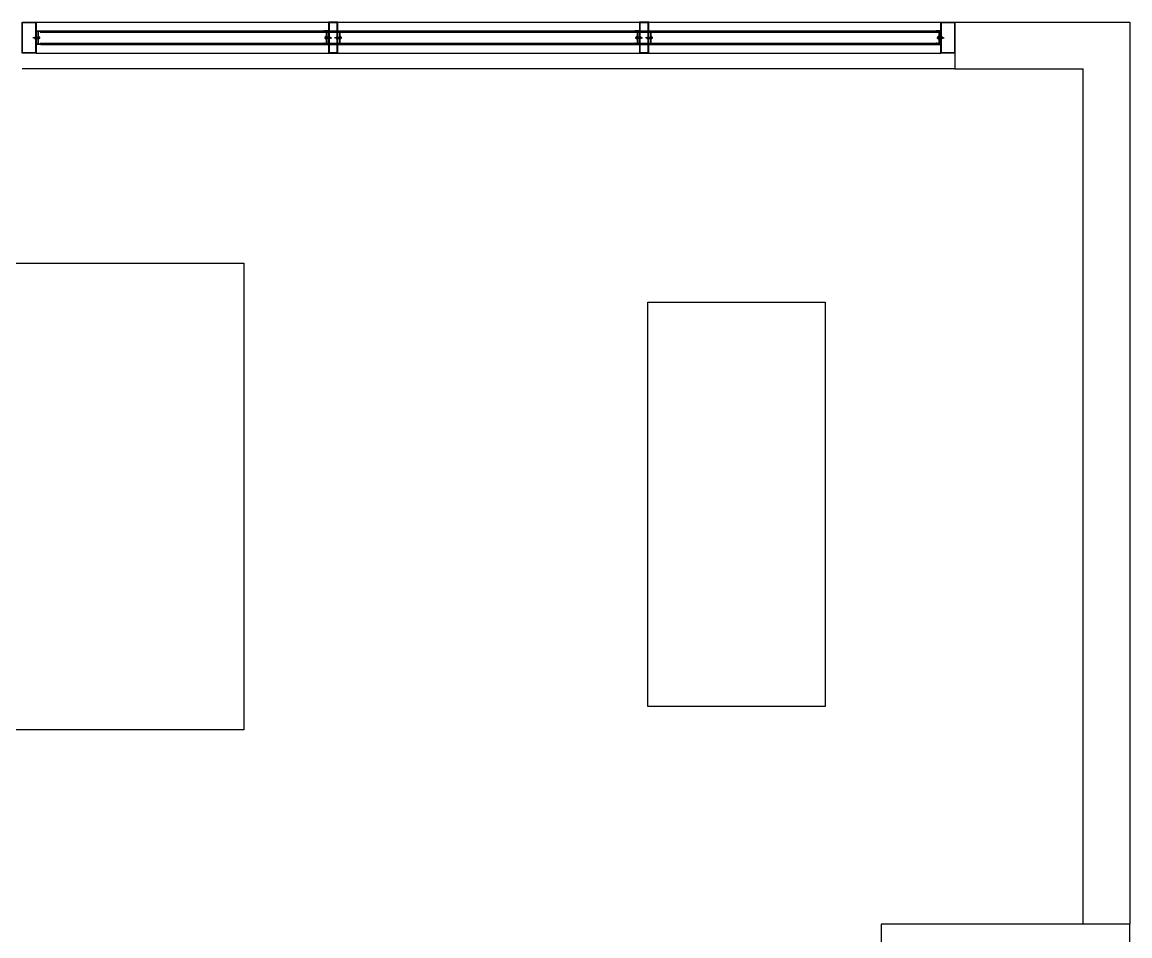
# Model space of a CAD drawing. Header units: millimetres. Extents: x -38475 to 94728, y -31127 to 90245.
# Drawn here: x 13713 to 17275, y -143 to 2795 of the extents above; entities that cross this region are included whole.
import ezdxf

# ---------------------------------------------------------------- set-up
doc = ezdxf.new("R2010")
doc.units = ezdxf.units.MM
doc.layers.add('e-plan', color=9, linetype='Continuous')

# ---------------------------------------------------------------- blocks, each defined once
blk = doc.blocks.new('Xref-지하2층')
at = {"layer": 'e-plan'}
for p, q in [((17239.1, 14698.4), (17280.9, 14698.4)), ((17282.5, 14700), (20192.5, 14700)), ((17295.6, 14649.9), (17271.9, 14649.9)), ((17295.6, 14649.9), (17271.9, 14649.9)), ((17276.6, 14651.3), (17276.4, 14651.1)), ((17276.6, 14651.3), (17276.4, 14651.1)), ((17276.4, 14650.3), (17276.4, 14651.1)), ((17276.4, 14650.3), (17276.4, 14651.1)), ((17276.4, 14648.7), (17276.4, 14649.5)), ((17276.4, 14648.7), (17276.4, 14649.5)), ((17276.6, 14648.5), (17276.4, 14648.7)), ((17276.6, 14648.5), (17276.4, 14648.7)), ((17277.1, 14651.8), (17276.9, 14651.6)), ((17277.1, 14651.8), (17276.9, 14651.6)), ((17277.1, 14648), (17276.9, 14648.2)), ((17277.1, 14648), (17276.9, 14648.2)), ((17277.1, 14651.8), (17278.4, 14651.8)), ((17277.1, 14650.6), (17277.1, 14651.8)), ((17277.1, 14651.8), (17278.4, 14651.8)), ((17277.1, 14650.6), (17277.1, 14651.8)), ((17277.1, 14651), (17278.4, 14651)), ((17277.1, 14651), (17278.4, 14651)), ((17277.1, 14648), (17277.1, 14649.2)), ((17277.1, 14648), (17277.1, 14649.2)), ((17277.1, 14648.8), (17278.4, 14648.8)), ((17277.1, 14648.8), (17278.4, 14648.8)), ((17277.1, 14648), (17278.4, 14648)), ((17277.1, 14648), (17278.4, 14648)), ((17279.9, 14651.8), (17282.5, 14651.8)), ((17279.9, 14651.8), (17282.5, 14651.8)), ((17279.9, 14651), (17282.5, 14651)), ((17279.9, 14651), (17282.5, 14651)), ((17279.9, 14648.8), (17282.5, 14648.8)), ((17279.9, 14648.8), (17282.5, 14648.8)), ((17279.9, 14648), (17282.5, 14648)), ((17279.9, 14648), (17282.5, 14648)), ((17282.5, 14670.2), (17282.5, 14672.2)), ((17282.5, 14672.2), (17297.5, 14672.2)), ((17282.5, 14670.2), (17282.5, 14672.2)), ((17282.5, 14672.2), (17297.5, 14672.2)), ((17284.1, 14670.2), (17282.5, 14670.2)), ((17284.1, 14670.2), (17282.5, 14670.2)), ((17284, 14651.8), (17286.7, 14651.8)), ((17284, 14651.8), (17286.7, 14651.8)), ((17284, 14651), (17286.7, 14651)), ((17284, 14651), (17286.7, 14651)), ((17284, 14648.8), (17286.7, 14648.8)), ((17284, 14648.8), (17286.7, 14648.8)), ((17284, 14648), (17286.7, 14648)), ((17284, 14648), (17286.7, 14648)), ((17284.1, 14670.6), (17287.9, 14670.6)), ((17284.1, 14670.2), (17284.1, 14670.6)), ((17284.1, 14670.6), (17287.9, 14670.6)), ((17284.1, 14670.2), (17284.1, 14670.6)), ((17287.9, 14670.6), (17287.9, 14629.4)), ((17287.9, 14670.6), (17287.9, 14629.4)), ((17288.2, 14651.8), (17289.5, 14651.8)), ((17288.2, 14651.8), (17289.5, 14651.8)), ((17288.2, 14651), (17289.5, 14651)), ((17288.2, 14651), (17289.5, 14651)), ((17288.2, 14648.8), (17289.5, 14648.8)), ((17288.2, 14648.8), (17289.5, 14648.8)), ((17288.2, 14648), (17289.5, 14648)), ((17288.2, 14648), (17289.5, 14648)), ((17289.5, 14670.6), (17295.9, 14670.6)), ((17289.5, 14670.6), (17289.5, 14629.4)), ((17289.5, 14670.6), (17295.9, 14670.6)), ((17289.5, 14670.6), (17289.5, 14629.4)), ((17289.5, 14653.7), (17289.5, 14646.1)), ((17290.7, 14653.7), (17289.5, 14653.7)), ((17289.5, 14653.7), (17289.5, 14646.1)), ((17290.7, 14653.7), (17289.5, 14653.7)), ((17289.5, 14646.1), (17290.7, 14646.1)), ((17289.5, 14646.1), (17290.7, 14646.1)), ((17290.7, 14653.7), (17291.5, 14653.5)), ((17290.7, 14653.7), (17291.5, 14653.5)), ((17291.5, 14646.3), (17290.7, 14646.1)), ((17291.5, 14646.3), (17290.7, 14646.1)), ((17290.8, 14650.1), (17291.7, 14650.5)), ((17290.8, 14650.1), (17291.7, 14650.5)), ((17290.8, 14650.1), (17290.8, 14649.7)), ((17290.8, 14650.1), (17290.8, 14649.7)), ((17290.8, 14649.7), (17291.7, 14649.4)), ((17290.8, 14649.7), (17291.7, 14649.4)), ((17291.5, 14653.5), (17292.2, 14653)), ((17291.5, 14653.5), (17292.2, 14653)), ((17292.2, 14646.8), (17291.5, 14646.3)), ((17292.2, 14646.8), (17291.5, 14646.3)), ((17291.7, 14650.5), (17292.3, 14651.2)), ((17291.7, 14650.5), (17292.3, 14651.2)), ((17291.7, 14649.4), (17292.4, 14648.5)), ((17291.7, 14649.4), (17292.4, 14648.5)), ((17292.2, 14653), (17292.7, 14652.3)), ((17292.2, 14653), (17292.7, 14652.3)), ((17292.7, 14647.5), (17292.2, 14646.8)), ((17292.7, 14647.5), (17292.2, 14646.8)), ((17292.3, 14651.2), (17292.7, 14652.3)), ((17292.3, 14651.2), (17292.7, 14652.3)), ((17292.4, 14648.5), (17292.7, 14647.5)), ((17292.4, 14648.5), (17292.7, 14647.5)), ((17292.7, 14652.3), (17292.9, 14650.8)), ((17292.7, 14652.3), (17292.9, 14650.8)), ((17292.9, 14649), (17292.7, 14647.5)), ((17292.9, 14649), (17292.7, 14647.5)), ((17292.9, 14650.8), (17292.9, 14649)), ((17292.9, 14650.8), (17292.9, 14649)), ((17295.9, 14670.6), (17295.9, 14668)), ((17295.9, 14670.6), (17295.9, 14668)), ((17295.9, 14668), (17297.5, 14668)), ((17295.9, 14668), (17297.5, 14668)), ((17297.5, 14672.2), (17297.5, 14668)), ((17297.5, 14672.2), (17297.5, 14668)), ((17297.5, 14672.2), (20192.5, 14672.2)), ((17297.5, 14668), (20192.5, 14668)), ((18222.5, 14672.2), (18207.5, 14672.2)), ((18207.5, 14672.2), (18207.5, 14668)), ((18222.5, 14672.2), (18207.5, 14672.2)), ((18207.5, 14672.2), (18207.5, 14668)), ((18209.1, 14668), (18207.5, 14668)), ((18209.1, 14668), (18207.5, 14668)), ((18209.1, 14670.6), (18209.1, 14668)), ((18215.5, 14670.6), (18209.1, 14670.6)), ((18209.1, 14670.6), (18209.1, 14668)), ((18215.5, 14670.6), (18209.1, 14670.6)), ((18209.4, 14649.9), (18233.1, 14649.9)), ((18209.4, 14649.9), (18233.1, 14649.9)), ((18212.3, 14652.3), (18212.1, 14650.8)), ((18212.3, 14652.3), (18212.1, 14650.8)), ((18212.1, 14650.8), (18212.1, 14649)), ((18212.1, 14650.8), (18212.1, 14649)), ((18212.1, 14649), (18212.3, 14647.5)), ((18212.1, 14649), (18212.3, 14647.5)), ((18212.8, 14653), (18212.3, 14652.3)), ((18212.8, 14653), (18212.3, 14652.3)), ((18212.7, 14651.2), (18212.3, 14652.3)), ((18212.7, 14651.2), (18212.3, 14652.3)), ((18212.6, 14648.5), (18212.3, 14647.5)), ((18212.6, 14648.5), (18212.3, 14647.5)), ((18212.3, 14647.5), (18212.8, 14646.8)), ((18212.3, 14647.5), (18212.8, 14646.8)), ((18213.3, 14649.4), (18212.6, 14648.5)), ((18213.3, 14649.4), (18212.6, 14648.5)), ((18213.3, 14650.5), (18212.7, 14651.2)), ((18213.3, 14650.5), (18212.7, 14651.2)), ((18213.5, 14653.5), (18212.8, 14653)), ((18213.5, 14653.5), (18212.8, 14653)), ((18212.8, 14646.8), (18213.5, 14646.3)), ((18212.8, 14646.8), (18213.5, 14646.3)), ((18214.2, 14650.1), (18213.3, 14650.5)), ((18214.2, 14650.1), (18213.3, 14650.5)), ((18214.2, 14649.7), (18213.3, 14649.4)), ((18214.2, 14649.7), (18213.3, 14649.4)), ((18214.3, 14653.7), (18213.5, 14653.5)), ((18214.3, 14653.7), (18213.5, 14653.5)), ((18213.5, 14646.3), (18214.3, 14646.1)), ((18213.5, 14646.3), (18214.3, 14646.1)), ((18214.2, 14650.1), (18214.2, 14649.7)), ((18214.2, 14650.1), (18214.2, 14649.7)), ((18214.3, 14653.7), (18215.5, 14653.7)), ((18214.3, 14653.7), (18215.5, 14653.7)), ((18215.5, 14646.1), (18214.3, 14646.1)), ((18215.5, 14646.1), (18214.3, 14646.1)), ((18215.5, 14670.6), (18215.5, 14629.4)), ((18215.5, 14670.6), (18215.5, 14629.4)), ((18215.5, 14653.7), (18215.5, 14646.1)), ((18215.5, 14653.7), (18215.5, 14646.1)), ((18216.8, 14651.8), (18215.5, 14651.8)), ((18216.8, 14651.8), (18215.5, 14651.8)), ((18216.8, 14651), (18215.5, 14651)), ((18216.8, 14651), (18215.5, 14651)), ((18216.8, 14648.8), (18215.5, 14648.8)), ((18216.8, 14648.8), (18215.5, 14648.8)), ((18216.8, 14648), (18215.5, 14648)), ((18216.8, 14648), (18215.5, 14648)), ((18220.9, 14670.6), (18217.1, 14670.6)), ((18217.1, 14670.6), (18217.1, 14629.4)), ((18220.9, 14670.6), (18217.1, 14670.6)), ((18217.1, 14670.6), (18217.1, 14629.4)), ((18220.9, 14651.8), (18218.3, 14651.8)), ((18220.9, 14651.8), (18218.3, 14651.8)), ((18220.9, 14651), (18218.3, 14651)), ((18220.9, 14651), (18218.3, 14651)), ((18220.9, 14648.8), (18218.3, 14648.8)), ((18220.9, 14648.8), (18218.3, 14648.8)), ((18220.9, 14648), (18218.3, 14648)), ((18220.9, 14648), (18218.3, 14648)), ((18220.9, 14670.2), (18220.9, 14670.6)), ((18220.9, 14670.2), (18220.9, 14670.6)), ((18220.9, 14670.2), (18222.5, 14670.2)), ((18220.9, 14670.2), (18222.5, 14670.2)), ((18222.5, 14670.2), (18222.5, 14672.2)), ((18222.5, 14670.2), (18222.5, 14672.2)), ((18225.1, 14651.8), (18222.5, 14651.8)), ((18225.1, 14651.8), (18222.5, 14651.8)), ((18225.1, 14651), (18222.5, 14651)), ((18225.1, 14651), (18222.5, 14651)), ((18225.1, 14648.8), (18222.5, 14648.8)), ((18225.1, 14648.8), (18222.5, 14648.8)), ((18225.1, 14648), (18222.5, 14648)), ((18225.1, 14648), (18222.5, 14648)), ((18227.9, 14651.8), (18226.6, 14651.8)), ((18227.9, 14651.8), (18226.6, 14651.8)), ((18227.9, 14651), (18226.6, 14651)), ((18227.9, 14651), (18226.6, 14651)), ((18227.9, 14648.8), (18226.6, 14648.8)), ((18227.9, 14648.8), (18226.6, 14648.8)), ((18227.9, 14648), (18226.6, 14648)), ((18227.9, 14648), (18226.6, 14648)), ((18227.9, 14650.6), (18227.9, 14651.8)), ((18227.9, 14651.8), (18228.1, 14651.6)), ((18227.9, 14650.6), (18227.9, 14651.8)), ((18227.9, 14651.8), (18228.1, 14651.6)), ((18227.9, 14648), (18227.9, 14649.2)), ((18227.9, 14648), (18227.9, 14649.2)), ((18227.9, 14648), (18228.1, 14648.2)), ((18227.9, 14648), (18228.1, 14648.2)), ((18228.4, 14651.3), (18228.6, 14651.1)), ((18228.4, 14651.3), (18228.6, 14651.1)), ((18228.4, 14648.5), (18228.6, 14648.7)), ((18228.4, 14648.5), (18228.6, 14648.7)), ((18228.6, 14650.3), (18228.6, 14651.1)), ((18228.6, 14650.3), (18228.6, 14651.1)), ((18228.6, 14648.7), (18228.6, 14649.5)), ((18228.6, 14648.7), (18228.6, 14649.5)), ((18265.6, 14649.9), (18241.9, 14649.9)), ((18265.6, 14649.9), (18241.9, 14649.9)), ((18246.6, 14651.3), (18246.4, 14651.1)), ((18246.6, 14651.3), (18246.4, 14651.1)), ((18246.4, 14650.3), (18246.4, 14651.1)), ((18246.4, 14650.3), (18246.4, 14651.1)), ((18246.4, 14648.7), (18246.4, 14649.5)), ((18246.4, 14648.7), (18246.4, 14649.5)), ((18246.6, 14648.5), (18246.4, 14648.7)), ((18246.6, 14648.5), (18246.4, 14648.7)), ((18247.1, 14651.8), (18246.9, 14651.6)), ((18247.1, 14651.8), (18246.9, 14651.6)), ((18247.1, 14648), (18246.9, 14648.2)), ((18247.1, 14648), (18246.9, 14648.2)), ((18247.1, 14651.8), (18248.4, 14651.8)), ((18247.1, 14650.6), (18247.1, 14651.8)), ((18247.1, 14651.8), (18248.4, 14651.8)), ((18247.1, 14650.6), (18247.1, 14651.8)), ((18247.1, 14651), (18248.4, 14651)), ((18247.1, 14651), (18248.4, 14651)), ((18247.1, 14648), (18247.1, 14649.2)), ((18247.1, 14648), (18247.1, 14649.2)), ((18247.1, 14648.8), (18248.4, 14648.8)), ((18247.1, 14648.8), (18248.4, 14648.8)), ((18247.1, 14648), (18248.4, 14648)), ((18247.1, 14648), (18248.4, 14648)), ((18249.9, 14651.8), (18252.5, 14651.8)), ((18249.9, 14651.8), (18252.5, 14651.8)), ((18249.9, 14651), (18252.5, 14651)), ((18249.9, 14651), (18252.5, 14651)), ((18249.9, 14648.8), (18252.5, 14648.8)), ((18249.9, 14648.8), (18252.5, 14648.8)), ((18249.9, 14648), (18252.5, 14648)), ((18249.9, 14648), (18252.5, 14648)), ((18252.5, 14670.2), (18252.5, 14672.2)), ((18252.5, 14672.2), (18267.5, 14672.2)), ((18252.5, 14670.2), (18252.5, 14672.2)), ((18252.5, 14672.2), (18267.5, 14672.2)), ((18254.1, 14670.2), (18252.5, 14670.2)), ((18254.1, 14670.2), (18252.5, 14670.2)), ((18254.1, 14670.6), (18257.9, 14670.6)), ((18254.1, 14670.2), (18254.1, 14670.6)), ((18254.1, 14670.6), (18257.9, 14670.6)), ((18254.1, 14670.2), (18254.1, 14670.6)), ((18254.1, 14651.8), (18256.7, 14651.8)), ((18254.1, 14651.8), (18256.7, 14651.8)), ((18254.1, 14651), (18256.7, 14651)), ((18254.1, 14651), (18256.7, 14651)), ((18254.1, 14648.8), (18256.7, 14648.8)), ((18254.1, 14648.8), (18256.7, 14648.8)), ((18254.1, 14648), (18256.7, 14648)), ((18254.1, 14648), (18256.7, 14648)), ((18257.9, 14670.6), (18257.9, 14629.4)), ((18257.9, 14670.6), (18257.9, 14629.4)), ((18258.2, 14651.8), (18259.5, 14651.8)), ((18258.2, 14651.8), (18259.5, 14651.8)), ((18258.2, 14651), (18259.5, 14651)), ((18258.2, 14651), (18259.5, 14651)), ((18258.2, 14648.8), (18259.5, 14648.8)), ((18258.2, 14648.8), (18259.5, 14648.8)), ((18258.2, 14648), (18259.5, 14648)), ((18258.2, 14648), (18259.5, 14648)), ((18259.5, 14670.6), (18265.9, 14670.6)), ((18259.5, 14670.6), (18259.5, 14629.4)), ((18259.5, 14670.6), (18265.9, 14670.6)), ((18259.5, 14670.6), (18259.5, 14629.4)), ((18259.5, 14653.7), (18259.5, 14646.1)), ((18260.7, 14653.7), (18259.5, 14653.7)), ((18259.5, 14653.7), (18259.5, 14646.1)), ((18260.7, 14653.7), (18259.5, 14653.7)), ((18259.5, 14646.1), (18260.7, 14646.1)), ((18259.5, 14646.1), (18260.7, 14646.1)), ((18260.7, 14653.7), (18261.5, 14653.5)), ((18260.7, 14653.7), (18261.5, 14653.5)), ((18261.5, 14646.3), (18260.7, 14646.1)), ((18261.5, 14646.3), (18260.7, 14646.1)), ((18260.8, 14650.1), (18261.7, 14650.5)), ((18260.8, 14650.1), (18261.7, 14650.5)), ((18260.8, 14650.1), (18260.8, 14649.7)), ((18260.8, 14650.1), (18260.8, 14649.7)), ((18260.8, 14649.7), (18261.7, 14649.4)), ((18260.8, 14649.7), (18261.7, 14649.4)), ((18261.5, 14653.5), (18262.2, 14653)), ((18261.5, 14653.5), (18262.2, 14653)), ((18262.2, 14646.8), (18261.5, 14646.3)), ((18262.2, 14646.8), (18261.5, 14646.3)), ((18261.7, 14650.5), (18262.3, 14651.2)), ((18261.7, 14650.5), (18262.3, 14651.2)), ((18261.7, 14649.4), (18262.4, 14648.5)), ((18261.7, 14649.4), (18262.4, 14648.5)), ((18262.2, 14653), (18262.7, 14652.3)), ((18262.2, 14653), (18262.7, 14652.3)), ((18262.7, 14647.5), (18262.2, 14646.8)), ((18262.7, 14647.5), (18262.2, 14646.8)), ((18262.3, 14651.2), (18262.7, 14652.3)), ((18262.3, 14651.2), (18262.7, 14652.3)), ((18262.4, 14648.5), (18262.7, 14647.5)), ((18262.4, 14648.5), (18262.7, 14647.5)), ((18262.7, 14652.3), (18262.9, 14650.8)), ((18262.7, 14652.3), (18262.9, 14650.8)), ((18262.9, 14649), (18262.7, 14647.5)), ((18262.9, 14649), (18262.7, 14647.5)), ((18262.9, 14650.8), (18262.9, 14649)), ((18262.9, 14650.8), (18262.9, 14649)), ((18265.9, 14670.6), (18265.9, 14668)), ((18265.9, 14670.6), (18265.9, 14668)), ((18265.9, 14668), (18267.5, 14668)), ((18265.9, 14668), (18267.5, 14668)), ((18267.5, 14672.2), (18267.5, 14668)), ((18267.5, 14672.2), (18267.5, 14668)), ((19222.5, 14672.2), (19207.5, 14672.2)), ((19207.5, 14672.2), (19207.5, 14668)), ((19222.5, 14672.2), (19207.5, 14672.2)), ((19207.5, 14672.2), (19207.5, 14668)), ((19209.1, 14668), (19207.5, 14668)), ((19209.1, 14668), (19207.5, 14668)), ((19209.1, 14670.6), (19209.1, 14668)), ((19215.5, 14670.6), (19209.1, 14670.6)), ((19209.1, 14670.6), (19209.1, 14668)), ((19215.5, 14670.6), (19209.1, 14670.6)), ((19209.4, 14649.9), (19233.1, 14649.9)), ((19209.4, 14649.9), (19233.1, 14649.9)), ((19212.3, 14652.3), (19212.1, 14650.8)), ((19212.3, 14652.3), (19212.1, 14650.8)), ((19212.1, 14650.8), (19212.1, 14649)), ((19212.1, 14650.8), (19212.1, 14649)), ((19212.1, 14649), (19212.3, 14647.5)), ((19212.1, 14649), (19212.3, 14647.5)), ((19212.8, 14653), (19212.3, 14652.3)), ((19212.8, 14653), (19212.3, 14652.3)), ((19212.7, 14651.2), (19212.3, 14652.3)), ((19212.7, 14651.2), (19212.3, 14652.3)), ((19212.6, 14648.5), (19212.3, 14647.5)), ((19212.6, 14648.5), (19212.3, 14647.5)), ((19212.3, 14647.5), (19212.8, 14646.8)), ((19212.3, 14647.5), (19212.8, 14646.8)), ((19213.3, 14649.4), (19212.6, 14648.5)), ((19213.3, 14649.4), (19212.6, 14648.5)), ((19213.3, 14650.5), (19212.7, 14651.2)), ((19213.3, 14650.5), (19212.7, 14651.2)), ((19213.5, 14653.5), (19212.8, 14653)), ((19213.5, 14653.5), (19212.8, 14653)), ((19212.8, 14646.8), (19213.5, 14646.3)), ((19212.8, 14646.8), (19213.5, 14646.3)), ((19214.2, 14650.1), (19213.3, 14650.5)), ((19214.2, 14650.1), (19213.3, 14650.5)), ((19214.2, 14649.7), (19213.3, 14649.4)), ((19214.2, 14649.7), (19213.3, 14649.4)), ((19214.3, 14653.7), (19213.5, 14653.5)), ((19214.3, 14653.7), (19213.5, 14653.5)), ((19213.5, 14646.3), (19214.3, 14646.1)), ((19213.5, 14646.3), (19214.3, 14646.1)), ((19214.2, 14650.1), (19214.2, 14649.7)), ((19214.2, 14650.1), (19214.2, 14649.7)), ((19214.3, 14653.7), (19215.5, 14653.7)), ((19214.3, 14653.7), (19215.5, 14653.7)), ((19215.5, 14646.1), (19214.3, 14646.1)), ((19215.5, 14646.1), (19214.3, 14646.1)), ((19215.5, 14670.6), (19215.5, 14629.4)), ((19215.5, 14670.6), (19215.5, 14629.4)), ((19215.5, 14653.7), (19215.5, 14646.1)), ((19215.5, 14653.7), (19215.5, 14646.1)), ((19216.8, 14651.8), (19215.5, 14651.8)), ((19216.8, 14651.8), (19215.5, 14651.8)), ((19216.8, 14651), (19215.5, 14651)), ((19216.8, 14651), (19215.5, 14651)), ((19216.8, 14648.8), (19215.5, 14648.8)), ((19216.8, 14648.8), (19215.5, 14648.8)), ((19216.8, 14648), (19215.5, 14648)), ((19216.8, 14648), (19215.5, 14648)), ((19220.9, 14670.6), (19217.1, 14670.6)), ((19217.1, 14670.6), (19217.1, 14629.4)), ((19220.9, 14670.6), (19217.1, 14670.6)), ((19217.1, 14670.6), (19217.1, 14629.4)), ((19220.9, 14651.8), (19218.3, 14651.8)), ((19220.9, 14651.8), (19218.3, 14651.8)), ((19220.9, 14651), (19218.3, 14651)), ((19220.9, 14651), (19218.3, 14651)), ((19220.9, 14648.8), (19218.3, 14648.8)), ((19220.9, 14648.8), (19218.3, 14648.8)), ((19220.9, 14648), (19218.3, 14648)), ((19220.9, 14648), (19218.3, 14648)), ((19220.9, 14670.2), (19220.9, 14670.6)), ((19220.9, 14670.2), (19220.9, 14670.6)), ((19220.9, 14670.2), (19222.5, 14670.2)), ((19220.9, 14670.2), (19222.5, 14670.2)), ((19222.5, 14670.2), (19222.5, 14672.2)), ((19222.5, 14670.2), (19222.5, 14672.2)), ((19225.1, 14651.8), (19222.5, 14651.8)), ((19225.1, 14651.8), (19222.5, 14651.8)), ((19225.1, 14651), (19222.5, 14651)), ((19225.1, 14651), (19222.5, 14651)), ((19225.1, 14648.8), (19222.5, 14648.8)), ((19225.1, 14648.8), (19222.5, 14648.8)), ((19225.1, 14648), (19222.5, 14648)), ((19225.1, 14648), (19222.5, 14648)), ((19227.9, 14651.8), (19226.6, 14651.8)), ((19227.9, 14651.8), (19226.6, 14651.8)), ((19227.9, 14651), (19226.6, 14651)), ((19227.9, 14651), (19226.6, 14651)), ((19227.9, 14648.8), (19226.6, 14648.8)), ((19227.9, 14648.8), (19226.6, 14648.8)), ((19227.9, 14648), (19226.6, 14648)), ((19227.9, 14648), (19226.6, 14648)), ((19227.9, 14650.6), (19227.9, 14651.8)), ((19227.9, 14651.8), (19228.1, 14651.6)), ((19227.9, 14650.6), (19227.9, 14651.8)), ((19227.9, 14651.8), (19228.1, 14651.6)), ((19227.9, 14648), (19227.9, 14649.2)), ((19227.9, 14648), (19227.9, 14649.2)), ((19227.9, 14648), (19228.1, 14648.2)), ((19227.9, 14648), (19228.1, 14648.2)), ((19228.4, 14651.3), (19228.6, 14651.1)), ((19228.4, 14651.3), (19228.6, 14651.1)), ((19228.4, 14648.5), (19228.6, 14648.7)), ((19228.4, 14648.5), (19228.6, 14648.7)), ((19228.6, 14650.3), (19228.6, 14651.1)), ((19228.6, 14650.3), (19228.6, 14651.1)), ((19228.6, 14648.7), (19228.6, 14649.5)), ((19228.6, 14648.7), (19228.6, 14649.5)), ((19265.6, 14649.9), (19241.9, 14649.9)), ((19265.6, 14649.9), (19241.9, 14649.9)), ((19246.6, 14651.3), (19246.4, 14651.1)), ((19246.6, 14651.3), (19246.4, 14651.1)), ((19246.4, 14650.3), (19246.4, 14651.1)), ((19246.4, 14650.3), (19246.4, 14651.1)), ((19246.4, 14648.7), (19246.4, 14649.5)), ((19246.4, 14648.7), (19246.4, 14649.5)), ((19246.6, 14648.5), (19246.4, 14648.7)), ((19246.6, 14648.5), (19246.4, 14648.7)), ((19247.1, 14651.8), (19246.9, 14651.6)), ((19247.1, 14651.8), (19246.9, 14651.6)), ((19247.1, 14648), (19246.9, 14648.2)), ((19247.1, 14648), (19246.9, 14648.2)), ((19247.1, 14651.8), (19248.4, 14651.8)), ((19247.1, 14650.6), (19247.1, 14651.8)), ((19247.1, 14651.8), (19248.4, 14651.8)), ((19247.1, 14650.6), (19247.1, 14651.8)), ((19247.1, 14651), (19248.4, 14651)), ((19247.1, 14651), (19248.4, 14651)), ((19247.1, 14648), (19247.1, 14649.2)), ((19247.1, 14648), (19247.1, 14649.2)), ((19247.1, 14648.8), (19248.4, 14648.8)), ((19247.1, 14648.8), (19248.4, 14648.8)), ((19247.1, 14648), (19248.4, 14648)), ((19247.1, 14648), (19248.4, 14648)), ((19249.9, 14651.8), (19252.5, 14651.8)), ((19249.9, 14651.8), (19252.5, 14651.8)), ((19249.9, 14651), (19252.5, 14651)), ((19249.9, 14651), (19252.5, 14651)), ((19249.9, 14648.8), (19252.5, 14648.8)), ((19249.9, 14648.8), (19252.5, 14648.8)), ((19249.9, 14648), (19252.5, 14648)), ((19249.9, 14648), (19252.5, 14648)), ((19252.5, 14670.2), (19252.5, 14672.2)), ((19252.5, 14672.2), (19267.5, 14672.2)), ((19252.5, 14670.2), (19252.5, 14672.2)), ((19252.5, 14672.2), (19267.5, 14672.2)), ((19254.1, 14670.2), (19252.5, 14670.2)), ((19254.1, 14670.2), (19252.5, 14670.2)), ((19254.1, 14670.6), (19257.9, 14670.6)), ((19254.1, 14670.2), (19254.1, 14670.6)), ((19254.1, 14670.6), (19257.9, 14670.6)), ((19254.1, 14670.2), (19254.1, 14670.6)), ((19254.1, 14651.8), (19256.7, 14651.8)), ((19254.1, 14651.8), (19256.7, 14651.8)), ((19254.1, 14651), (19256.7, 14651)), ((19254.1, 14651), (19256.7, 14651)), ((19254.1, 14648.8), (19256.7, 14648.8)), ((19254.1, 14648.8), (19256.7, 14648.8)), ((19254.1, 14648), (19256.7, 14648)), ((19254.1, 14648), (19256.7, 14648)), ((19257.9, 14670.6), (19257.9, 14629.4)), ((19257.9, 14670.6), (19257.9, 14629.4)), ((19258.2, 14651.8), (19259.5, 14651.8)), ((19258.2, 14651.8), (19259.5, 14651.8)), ((19258.2, 14651), (19259.5, 14651)), ((19258.2, 14651), (19259.5, 14651)), ((19258.2, 14648.8), (19259.5, 14648.8)), ((19258.2, 14648.8), (19259.5, 14648.8)), ((19258.2, 14648), (19259.5, 14648)), ((19258.2, 14648), (19259.5, 14648)), ((19259.5, 14670.6), (19265.9, 14670.6)), ((19259.5, 14670.6), (19259.5, 14629.4)), ((19259.5, 14670.6), (19265.9, 14670.6)), ((19259.5, 14670.6), (19259.5, 14629.4)), ((19259.5, 14653.7), (19259.5, 14646.1)), ((19260.7, 14653.7), (19259.5, 14653.7)), ((19259.5, 14653.7), (19259.5, 14646.1)), ((19260.7, 14653.7), (19259.5, 14653.7)), ((19259.5, 14646.1), (19260.7, 14646.1)), ((19259.5, 14646.1), (19260.7, 14646.1)), ((19260.7, 14653.7), (19261.5, 14653.5)), ((19260.7, 14653.7), (19261.5, 14653.5)), ((19261.5, 14646.3), (19260.7, 14646.1)), ((19261.5, 14646.3), (19260.7, 14646.1)), ((19260.8, 14650.1), (19261.7, 14650.5)), ((19260.8, 14650.1), (19261.7, 14650.5)), ((19260.8, 14650.1), (19260.8, 14649.7)), ((19260.8, 14650.1), (19260.8, 14649.7)), ((19260.8, 14649.7), (19261.7, 14649.4)), ((19260.8, 14649.7), (19261.7, 14649.4)), ((19261.5, 14653.5), (19262.2, 14653)), ((19261.5, 14653.5), (19262.2, 14653)), ((19262.2, 14646.8), (19261.5, 14646.3)), ((19262.2, 14646.8), (19261.5, 14646.3)), ((19261.7, 14650.5), (19262.3, 14651.2)), ((19261.7, 14650.5), (19262.3, 14651.2)), ((19261.7, 14649.4), (19262.4, 14648.5)), ((19261.7, 14649.4), (19262.4, 14648.5)), ((19262.2, 14653), (19262.7, 14652.3)), ((19262.2, 14653), (19262.7, 14652.3)), ((19262.7, 14647.5), (19262.2, 14646.8)), ((19262.7, 14647.5), (19262.2, 14646.8)), ((19262.3, 14651.2), (19262.7, 14652.3)), ((19262.3, 14651.2), (19262.7, 14652.3)), ((19262.4, 14648.5), (19262.7, 14647.5)), ((19262.4, 14648.5), (19262.7, 14647.5)), ((19262.7, 14652.3), (19262.9, 14650.8)), ((19262.7, 14652.3), (19262.9, 14650.8)), ((19262.9, 14649), (19262.7, 14647.5)), ((19262.9, 14649), (19262.7, 14647.5)), ((19262.9, 14650.8), (19262.9, 14649)), ((19262.9, 14650.8), (19262.9, 14649)), ((19265.9, 14670.6), (19265.9, 14668)), ((19265.9, 14670.6), (19265.9, 14668)), ((19265.9, 14668), (19267.5, 14668)), ((19265.9, 14668), (19267.5, 14668)), ((19267.5, 14672.2), (19267.5, 14668)), ((19267.5, 14672.2), (19267.5, 14668)), ((20192.5, 14672.2), (20177.5, 14672.2)), ((20177.5, 14672.2), (20177.5, 14668)), ((20192.5, 14672.2), (20177.5, 14672.2)), ((20177.5, 14672.2), (20177.5, 14668)), ((20179.1, 14668), (20177.5, 14668)), ((20179.1, 14668), (20177.5, 14668)), ((20185.5, 14670.6), (20179.1, 14670.6)), ((20179.1, 14670.6), (20179.1, 14668)), ((20185.5, 14670.6), (20179.1, 14670.6)), ((20179.1, 14670.6), (20179.1, 14668)), ((20179.4, 14649.9), (20203.1, 14649.9)), ((20179.4, 14649.9), (20203.1, 14649.9)), ((20182.3, 14652.3), (20182.1, 14650.8)), ((20182.3, 14652.3), (20182.1, 14650.8)), ((20182.1, 14650.8), (20182.1, 14649)), ((20182.1, 14650.8), (20182.1, 14649)), ((20182.1, 14649), (20182.3, 14647.5)), ((20182.1, 14649), (20182.3, 14647.5)), ((20182.8, 14653), (20182.3, 14652.3)), ((20182.8, 14653), (20182.3, 14652.3)), ((20182.7, 14651.2), (20182.3, 14652.3)), ((20182.7, 14651.2), (20182.3, 14652.3)), ((20182.6, 14648.5), (20182.3, 14647.5)), ((20182.6, 14648.5), (20182.3, 14647.5)), ((20182.3, 14647.5), (20182.8, 14646.8)), ((20182.3, 14647.5), (20182.8, 14646.8)), ((20183.3, 14649.4), (20182.6, 14648.5)), ((20183.3, 14649.4), (20182.6, 14648.5)), ((20183.3, 14650.5), (20182.7, 14651.2)), ((20183.3, 14650.5), (20182.7, 14651.2)), ((20183.5, 14653.5), (20182.8, 14653)), ((20183.5, 14653.5), (20182.8, 14653)), ((20182.8, 14646.8), (20183.5, 14646.3)), ((20182.8, 14646.8), (20183.5, 14646.3)), ((20184.2, 14650.1), (20183.3, 14650.5)), ((20184.2, 14650.1), (20183.3, 14650.5)), ((20184.2, 14649.7), (20183.3, 14649.4)), ((20184.2, 14649.7), (20183.3, 14649.4)), ((20184.3, 14653.7), (20183.5, 14653.5)), ((20184.3, 14653.7), (20183.5, 14653.5)), ((20183.5, 14646.3), (20184.3, 14646.1)), ((20183.5, 14646.3), (20184.3, 14646.1)), ((20184.2, 14650.1), (20184.2, 14649.7)), ((20184.2, 14650.1), (20184.2, 14649.7)), ((20184.3, 14653.7), (20185.5, 14653.7)), ((20184.3, 14653.7), (20185.5, 14653.7)), ((20185.5, 14646.1), (20184.3, 14646.1)), ((20185.5, 14646.1), (20184.3, 14646.1)), ((20185.5, 14670.6), (20185.5, 14629.4)), ((20185.5, 14670.6), (20185.5, 14629.4)), ((20185.5, 14653.7), (20185.5, 14646.1)), ((20185.5, 14653.7), (20185.5, 14646.1)), ((20186.8, 14651.8), (20185.5, 14651.8)), ((20186.8, 14651.8), (20185.5, 14651.8)), ((20186.8, 14651), (20185.5, 14651)), ((20186.8, 14651), (20185.5, 14651)), ((20186.8, 14648.8), (20185.5, 14648.8)), ((20186.8, 14648.8), (20185.5, 14648.8)), ((20186.8, 14648), (20185.5, 14648)), ((20186.8, 14648), (20185.5, 14648)), ((20190.9, 14670.6), (20187.1, 14670.6)), ((20187.1, 14670.6), (20187.1, 14629.4)), ((20190.9, 14670.6), (20187.1, 14670.6)), ((20187.1, 14670.6), (20187.1, 14629.4)), ((20190.9, 14651.8), (20188.3, 14651.8)), ((20190.9, 14651.8), (20188.3, 14651.8)), ((20190.9, 14651), (20188.3, 14651)), ((20190.9, 14651), (20188.3, 14651)), ((20190.9, 14648.8), (20188.3, 14648.8)), ((20190.9, 14648.8), (20188.3, 14648.8)), ((20190.9, 14648), (20188.3, 14648)), ((20190.9, 14648), (20188.3, 14648)), ((20190.9, 14670.2), (20190.9, 14670.6)), ((20190.9, 14670.2), (20190.9, 14670.6)), ((20190.9, 14670.2), (20192.5, 14670.2)), ((20190.9, 14670.2), (20192.5, 14670.2)), ((20192.5, 14670.2), (20192.5, 14672.2)), ((20192.5, 14670.2), (20192.5, 14672.2)), ((20195.1, 14651.8), (20192.5, 14651.8)), ((20195.1, 14651.8), (20192.5, 14651.8)), ((20195.1, 14651), (20192.5, 14651)), ((20195.1, 14651), (20192.5, 14651)), ((20195.1, 14648.8), (20192.5, 14648.8)), ((20195.1, 14648.8), (20192.5, 14648.8)), ((20195.1, 14648), (20192.5, 14648)), ((20195.1, 14648), (20192.5, 14648)), ((20197.9, 14651.8), (20196.6, 14651.8)), ((20197.9, 14651.8), (20196.6, 14651.8)), ((20197.9, 14651), (20196.6, 14651)), ((20197.9, 14651), (20196.6, 14651)), ((20197.9, 14648.8), (20196.6, 14648.8)), ((20197.9, 14648.8), (20196.6, 14648.8)), ((20197.9, 14648), (20196.6, 14648)), ((20197.9, 14648), (20196.6, 14648)), ((20197.9, 14650.6), (20197.9, 14651.8)), ((20197.9, 14651.8), (20198.1, 14651.6)), ((20197.9, 14650.6), (20197.9, 14651.8)), ((20197.9, 14651.8), (20198.1, 14651.6)), ((20197.9, 14648), (20197.9, 14649.2)), ((20197.9, 14648), (20197.9, 14649.2)), ((20197.9, 14648), (20198.1, 14648.2)), ((20197.9, 14648), (20198.1, 14648.2)), ((20198.4, 14651.3), (20198.6, 14651.1)), ((20198.4, 14651.3), (20198.6, 14651.1)), ((20198.4, 14648.5), (20198.6, 14648.7)), ((20198.4, 14648.5), (20198.6, 14648.7)), ((20198.6, 14650.3), (20198.6, 14651.1)), ((20198.6, 14650.3), (20198.6, 14651.1)), ((20198.6, 14648.7), (20198.6, 14649.5)), ((20198.6, 14648.7), (20198.6, 14649.5)), ((17282.5, 14627.8), (17282.5, 14629.8)), ((17284.1, 14629.8), (17282.5, 14629.8)), ((17282.5, 14627.8), (17282.5, 14629.8)), ((17284.1, 14629.8), (17282.5, 14629.8)), ((17297.5, 14627.8), (17282.5, 14627.8)), ((17297.5, 14627.8), (17282.5, 14627.8)), ((17284.1, 14629.4), (17284.1, 14629.8)), ((17284.1, 14629.4), (17284.1, 14629.8)), ((17287.9, 14629.4), (17284.1, 14629.4)), ((17287.9, 14629.4), (17284.1, 14629.4)), ((17295.9, 14629.4), (17289.5, 14629.4)), ((17295.9, 14629.4), (17289.5, 14629.4)), ((17295.9, 14632), (17295.9, 14629.4)), ((17295.9, 14632), (17297.5, 14632)), ((17295.9, 14632), (17295.9, 14629.4)), ((17295.9, 14632), (17297.5, 14632)), ((17297.5, 14632), (17297.5, 14627.8)), ((17297.5, 14632), (17297.5, 14627.8)), ((17297.5, 14632), (20192.5, 14632)), ((17297.5, 14627.8), (20192.5, 14627.8)), ((18207.5, 14632), (18207.5, 14627.8)), ((18209.1, 14632), (18207.5, 14632)), ((18207.5, 14632), (18207.5, 14627.8)), ((18209.1, 14632), (18207.5, 14632)), ((18207.5, 14627.8), (18222.5, 14627.8)), ((18207.5, 14627.8), (18222.5, 14627.8)), ((18209.1, 14632), (18209.1, 14629.4)), ((18209.1, 14632), (18209.1, 14629.4)), ((18209.1, 14629.4), (18215.5, 14629.4)), ((18209.1, 14629.4), (18215.5, 14629.4)), ((18217.1, 14629.4), (18220.9, 14629.4)), ((18217.1, 14629.4), (18220.9, 14629.4)), ((18220.9, 14629.4), (18220.9, 14629.8)), ((18220.9, 14629.8), (18222.5, 14629.8)), ((18220.9, 14629.4), (18220.9, 14629.8)), ((18220.9, 14629.8), (18222.5, 14629.8)), ((18222.5, 14627.8), (18222.5, 14629.8)), ((18222.5, 14627.8), (18222.5, 14629.8)), ((18252.5, 14627.8), (18252.5, 14629.8)), ((18254.1, 14629.8), (18252.5, 14629.8)), ((18252.5, 14627.8), (18252.5, 14629.8)), ((18254.1, 14629.8), (18252.5, 14629.8)), ((18267.5, 14627.8), (18252.5, 14627.8)), ((18267.5, 14627.8), (18252.5, 14627.8)), ((18254.1, 14629.4), (18254.1, 14629.8)), ((18254.1, 14629.4), (18254.1, 14629.8)), ((18257.9, 14629.4), (18254.1, 14629.4)), ((18257.9, 14629.4), (18254.1, 14629.4)), ((18265.9, 14629.4), (18259.5, 14629.4)), ((18265.9, 14629.4), (18259.5, 14629.4)), ((18265.9, 14632), (18265.9, 14629.4)), ((18265.9, 14632), (18267.5, 14632)), ((18265.9, 14632), (18265.9, 14629.4)), ((18265.9, 14632), (18267.5, 14632)), ((18267.5, 14632), (18267.5, 14627.8)), ((18267.5, 14632), (18267.5, 14627.8)), ((19207.5, 14632), (19207.5, 14627.8)), ((19209.1, 14632), (19207.5, 14632)), ((19207.5, 14632), (19207.5, 14627.8)), ((19209.1, 14632), (19207.5, 14632)), ((19207.5, 14627.8), (19222.5, 14627.8)), ((19207.5, 14627.8), (19222.5, 14627.8)), ((19209.1, 14632), (19209.1, 14629.4)), ((19209.1, 14632), (19209.1, 14629.4)), ((19209.1, 14629.4), (19215.5, 14629.4)), ((19209.1, 14629.4), (19215.5, 14629.4)), ((19217.1, 14629.4), (19220.9, 14629.4)), ((19217.1, 14629.4), (19220.9, 14629.4)), ((19220.9, 14629.4), (19220.9, 14629.8)), ((19220.9, 14629.8), (19222.5, 14629.8)), ((19220.9, 14629.4), (19220.9, 14629.8)), ((19220.9, 14629.8), (19222.5, 14629.8)), ((19222.5, 14627.8), (19222.5, 14629.8)), ((19222.5, 14627.8), (19222.5, 14629.8)), ((19252.5, 14627.8), (19252.5, 14629.8)), ((19254.1, 14629.8), (19252.5, 14629.8)), ((19252.5, 14627.8), (19252.5, 14629.8)), ((19254.1, 14629.8), (19252.5, 14629.8)), ((19267.5, 14627.8), (19252.5, 14627.8)), ((19267.5, 14627.8), (19252.5, 14627.8)), ((19254.1, 14629.4), (19254.1, 14629.8)), ((19254.1, 14629.4), (19254.1, 14629.8)), ((19257.9, 14629.4), (19254.1, 14629.4)), ((19257.9, 14629.4), (19254.1, 14629.4)), ((19265.9, 14629.4), (19259.5, 14629.4)), ((19265.9, 14629.4), (19259.5, 14629.4)), ((19265.9, 14632), (19265.9, 14629.4)), ((19265.9, 14632), (19267.5, 14632)), ((19265.9, 14632), (19265.9, 14629.4)), ((19265.9, 14632), (19267.5, 14632)), ((19267.5, 14632), (19267.5, 14627.8)), ((19267.5, 14632), (19267.5, 14627.8)), ((20177.5, 14632), (20177.5, 14627.8)), ((20179.1, 14632), (20177.5, 14632)), ((20177.5, 14632), (20177.5, 14627.8)), ((20179.1, 14632), (20177.5, 14632)), ((20177.5, 14627.8), (20192.5, 14627.8)), ((20177.5, 14627.8), (20192.5, 14627.8)), ((20179.1, 14632), (20179.1, 14629.4)), ((20179.1, 14632), (20179.1, 14629.4)), ((20179.1, 14629.4), (20185.5, 14629.4)), ((20179.1, 14629.4), (20185.5, 14629.4)), ((20187.1, 14629.4), (20190.9, 14629.4)), ((20187.1, 14629.4), (20190.9, 14629.4)), ((20190.9, 14629.4), (20190.9, 14629.8)), ((20190.9, 14629.8), (20192.5, 14629.8)), ((20190.9, 14629.4), (20190.9, 14629.8)), ((20190.9, 14629.8), (20192.5, 14629.8)), ((20192.5, 14627.8), (20192.5, 14629.8)), ((20192.5, 14627.8), (20192.5, 14629.8)), ((17282.5, 14600), (17237.5, 14600)), ((17280.9, 14601.6), (17239.1, 14601.6)), ((17282.5, 14600), (20192.5, 14600))]:
    blk.add_line(p, q, dxfattribs=at)
at = {"layer": 'e-plan', "linetype": 'Continuous'}
for p, q in [((20237.5, 14700), (20800, 14700)), ((20237.5, 14700), (20237.5, 14550)), ((20800, 14700), (20800, 11800)), ((20237.5, 14550), (17237.5, 14550)), ((20237.5, 14550), (20650, 14550)), ((20650, 11800), (20650, 14550))]:
    blk.add_line(p, q, dxfattribs=at)
at = {"layer": 'e-plan'}
for points in [[(17237.5, 14700), (17282.5, 14700), (17282.5, 14600), (17237.5, 14600), (17237.5, 14700)], [(20192.5, 14700), (20237.5, 14700), (20237.5, 14600), (20192.5, 14600), (20192.5, 14700)]]:
    blk.add_lwpolyline(points, dxfattribs=at)
for points in [[(17280.9, 14601.6), (17239.1, 14601.6), (17239.1, 14698.4), (17280.9, 14698.4)], [(18222.5, 14600), (18252.5, 14600), (18252.5, 14700), (18222.5, 14700)], [(18224.5, 14602), (18250.5, 14602), (18250.5, 14698), (18224.5, 14698)], [(19222.5, 14600), (19252.5, 14600), (19252.5, 14700), (19222.5, 14700)], [(19224.5, 14602), (19250.5, 14602), (19250.5, 14698), (19224.5, 14698)], [(20235.9, 14601.6), (20194.1, 14601.6), (20194.1, 14698.4), (20235.9, 14698.4)], [(17950, 12425), (14750, 12425), (14750, 13925), (17950, 13925)], [(19250, 13800), (19820, 13800), (19820, 12500), (19250, 12500)], [(20000, 11000), (20800, 11000), (20800, 11800), (20000, 11800)]]:
    blk.add_lwpolyline(points, close=True, dxfattribs=at)
blk = doc.blocks.new('A$C61602750')
at = {"layer": 'e-plan'}
blk.add_blockref('Xref-지하2층', (-3525, -11905), dxfattribs=at)

msp = doc.modelspace()

# ---------------------------------------------------------------- block references
at = {"layer": 'e-plan'}
msp.add_blockref('A$C61602750', (0, 0), dxfattribs=at)

doc.saveas('drawing.dxf')
